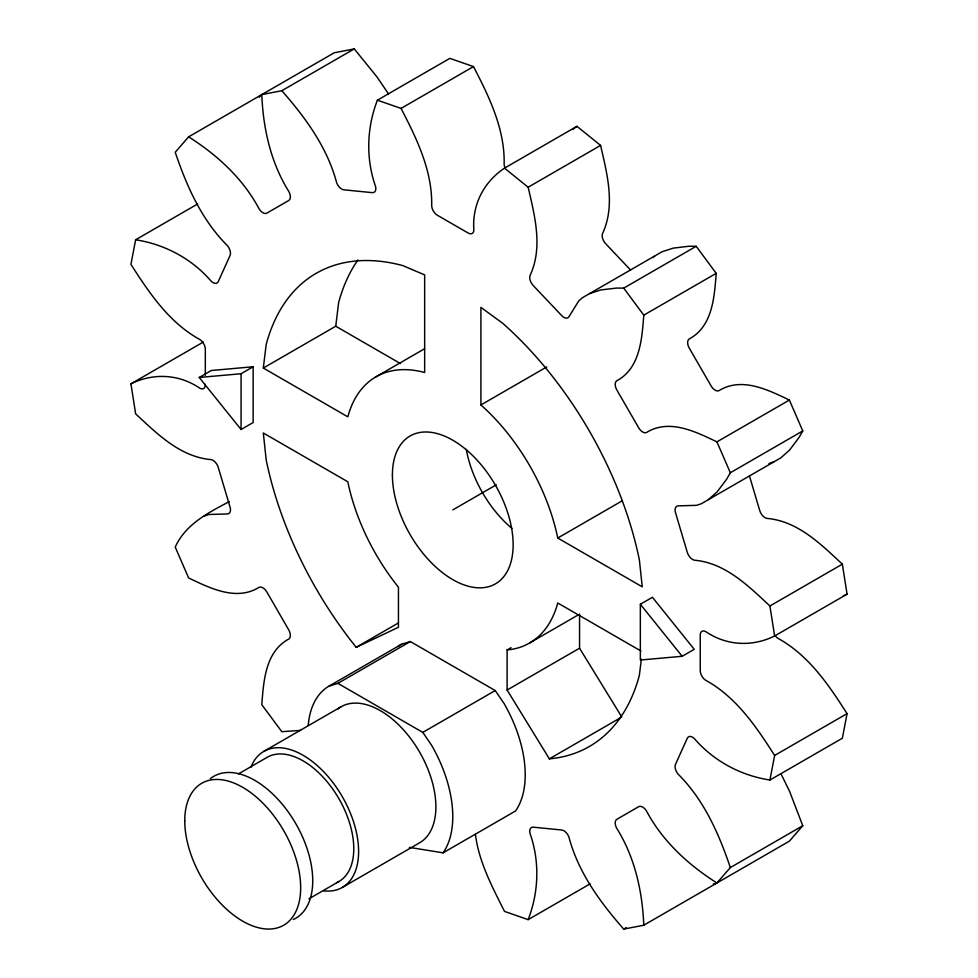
<?xml version="1.0" encoding="UTF-8"?>
<svg xmlns="http://www.w3.org/2000/svg" width="978" height="978" viewBox="0 0 978 978"><rect width="100%" height="100%" fill="white"/><g stroke="black" fill="none" stroke-linecap="round" stroke-linejoin="round"><path stroke-width="1.47" d="M589.563 293.608L600.749 289.953L616.397 288.082L623.732 288.119L643.781 315.161C641.91 338.804 640.284 368.303 616.531 380.931A8.044 4.645 60 0 0 617.191 390.577L638.328 427.19A8.044 4.645 60 0 0 646.348 432.594C669.172 418.339 695.529 431.677 716.935 441.873L730.334 472.753L726.691 479.122L717.253 491.738L708.488 499.599M205.319 375.295L205.319 349.782A8.044 4.645 60 0 0 200.123 339.696C169.365 322.874 149.316 293.156 130.942 264.366L135.636 239.781C164.83 244.304 191.994 258.803 211.285 281.334A8.044 4.645 60 0 0 218.436 281.212L229.879 255.918A8.044 4.645 60 0 0 227.422 245.661C201.627 220.001 186.712 186.211 175.233 152.262L188.62 136.847C217.361 155.037 243.143 178.705 259.219 209.084A8.044 4.645 60 0 0 267.226 212.935L288.363 200.722A8.044 4.645 60 0 0 289.036 191.859C270.772 162.751 263.168 128.595 261.786 94.609L281.823 90.722C305.478 117.641 327.288 147.446 336.615 182.617A8.044 4.645 60 0 0 344.268 189.866L371.884 192.605A8.044 4.645 60 0 0 375.576 186.48C365.711 158.509 366.726 127.739 377.41 100.184L401.053 108.411C416.799 138.729 432.508 170.942 431.689 205.991A8.044 4.645 60 0 0 437.838 215.527L467.728 232.788A8.044 4.645 60 0 0 473.865 230.343C471.922 205.025 483.56 182.177 504.514 168.143L528.157 187.226C534.709 215.906 543.218 247.458 529.99 275.625A8.044 4.645 60 0 0 533.67 286.016L561.286 315.173A8.044 4.645 60 0 0 568.951 316.762L578.609 301.114L582.375 297.752L661.996 251.786L673.194 248.131L688.842 246.26L696.177 246.297L716.214 273.339C714.343 296.982 712.717 326.481 688.964 339.109A8.044 4.645 60 0 0 689.637 348.755L710.774 385.369A8.044 4.645 60 0 0 718.781 390.772C741.605 376.506 767.962 389.855 789.38 400.051L802.767 430.931L799.136 437.3L789.698 449.917L780.933 457.777L701.312 503.756L696.519 505.333L678.133 505.87A8.044 4.645 60 0 0 675.688 513.303L687.131 551.8A8.044 4.645 60 0 0 694.27 560.186C725.285 562.815 748.353 585.956 769.918 605.981L774.625 635.993C751.996 647.13 726.397 645.773 705.444 631.433A8.044 4.645 60 0 0 700.248 635.517L700.248 670.04A8.044 4.645 60 0 0 705.444 680.138C736.202 696.947 756.238 726.666 774.625 755.456L769.918 780.041C740.725 775.517 713.573 761.018 694.27 738.488A8.044 4.645 60 0 0 687.131 738.61L675.688 763.904A8.044 4.645 60 0 0 678.133 774.16C703.94 799.821 718.842 833.611 730.334 867.559L716.935 882.975C688.194 864.784 662.424 841.117 646.348 810.738A8.044 4.645 60 0 0 638.328 806.887L617.191 819.099A8.044 4.645 60 0 0 616.531 827.963C634.795 857.07 642.399 891.227 643.781 925.212L623.732 929.1C600.076 902.181 578.267 872.376 568.951 837.205A8.044 4.645 60 0 0 561.286 829.955L533.67 827.217A8.044 4.645 60 0 0 529.99 833.342C539.856 861.312 538.829 892.083 528.157 919.638L504.514 911.41C492.264 886.985 478.829 861.862 475.43 834.405M263.314 368.046L266.187 344.452A273.18 157.727 60 0 1 402.789 265.588L424.66 274.891L424.66 372.484A153.668 88.717 60 0 0 347.826 416.836L263.314 368.046L335.747 326.224L338.632 302.63A273.18 157.727 60 0 1 357.924 259.977M641.348 659.148L639.367 675.37A273.18 157.727 60 0 1 549.367 758.842L507.105 690.028L507.105 649.942A153.668 88.717 60 0 0 557.741 602.986L640.932 651.006M775.102 635.566A8.044 4.645 60 0 0 777.877 638.304C808.635 655.126 828.684 684.845 847.058 713.634L842.364 738.219L769.918 780.041M259.146 97.238L261.065 95.025L188.62 136.847M780.933 773.659L789.698 791.642L802.767 825.738L789.38 841.153L716.935 882.975M652.937 257.605L654.82 255.93M572.643 129.524L576.947 126.321L600.59 145.404C607.142 174.084 615.663 205.637 602.424 233.803A8.044 4.645 60 0 0 606.115 244.182L630.663 270.111M261.786 94.609L334.219 52.788L354.268 48.9L377.251 77.262L388.437 93.851M281.823 90.722L354.268 48.9M135.636 239.781L197.544 204.035M377.41 100.184L449.843 58.362L473.486 66.59C489.232 96.908 504.954 129.12 504.135 164.17A8.044 4.645 60 0 0 505.125 167.947M401.053 108.411L473.486 66.59M204.255 516.066L209.035 514.489L227.422 513.951A8.044 4.645 60 0 0 229.879 506.518L218.436 468.022A8.044 4.645 60 0 0 211.285 459.636C180.27 457.007 157.201 433.865 135.636 413.841L130.942 383.828L203.375 342.007M504.514 168.143L576.947 126.321M528.157 187.226L600.59 145.404M199.243 377.471L211.321 370.503L253.143 366.762L253.143 422.533L241.065 429.501L199.243 377.471L241.065 373.743L253.143 366.762M375.943 376.836L424.684 348.694M229.268 501.628C208.265 512.716 185.514 524.245 175.233 547.069L188.62 577.949C210.038 588.145 236.395 601.494 259.219 587.228A8.044 4.645 60 0 1 267.226 592.631L288.363 629.245A8.044 4.645 60 0 1 289.036 638.891C265.282 651.519 263.657 681.018 261.786 704.661L281.823 731.703L300.539 730.383M623.732 288.119L696.177 246.297M480.907 404.953L480.907 307.373L502.778 323.327A273.18 157.727 60 0 1 639.367 559.905L642.253 586.824L557.741 538.034A153.668 88.717 60 0 0 480.907 404.953L546.751 366.933M643.781 315.161L716.214 273.339M452.777 509.917L496.249 484.819M356.2 647.314L398.449 627.289L398.449 587.203A153.668 88.717 60 0 1 347.826 481.787L263.314 432.997L266.187 459.917A273.18 157.727 60 0 0 356.2 647.314L398.339 622.986M716.935 441.873L789.38 400.051M557.741 538.034L622.277 500.773M308.217 725.358A102.445 59.145 60 0 1 329.121 686.067L401.555 644.245L410.332 641.544L495.235 690.554L504 703.39A102.445 59.145 60 0 1 515.516 811.006L443.071 852.828L409.366 847.388M329.121 686.067L337.887 683.365L410.332 641.544M730.334 472.753L802.767 430.931M263.803 751.385L341.065 706.776M238.498 773.879L267.214 757.29A71.712 41.406 60 0 1 340.075 800.737A71.712 41.406 60 0 1 336.518 882.718M507.105 649.942L511.066 647.656M529.611 642.986L578.34 614.856M640.345 604.257L652.424 597.289L694.246 649.319L682.167 656.287L640.345 660.028L640.345 604.257L682.167 656.287M337.887 683.365L422.789 732.388L495.235 690.554M507.105 690.028L579.551 648.206L579.551 614.05M769.918 605.981L842.364 564.159C820.799 544.135 797.73 520.993 766.715 518.364A8.044 4.645 60 0 1 759.564 509.978L749.392 475.76M549.367 758.842L620.492 717.779M308.914 898.831L338.926 881.508M774.625 635.993L847.058 594.172L842.364 564.159M342.349 887.413L419.611 842.804A78.546 45.343 60 0 0 417.643 748.806A78.546 45.343 60 0 0 337.422 709.319M774.625 755.456L847.058 713.634M528.157 919.638L590.052 883.892M623.732 929.1L626.372 927.584M730.334 867.559L802.767 825.738M643.781 925.212L716.214 883.391L713.353 883.941M130.942 383.828C153.57 372.704 179.17 374.048 200.123 388.388A8.044 4.645 60 0 0 205.319 384.305M843.366 595.773L847.058 594.172M768.965 463.511L773.745 461.934M335.747 326.224L400.454 363.584M422.789 732.388L431.567 745.212A102.445 59.145 60 0 1 443.071 852.828M579.551 648.206L621.8 717.021M241.065 373.743L241.065 429.501M511.946 528.413A85.367 49.291 60 0 1 466.335 449.428M398.046 646.568A102.445 59.145 60 0 1 401.555 644.245M210.392 778.635A81.956 47.323 60 0 1 295.16 822.584A81.956 47.323 60 0 1 293.314 919.503M250.881 767.351A78.546 45.343 60 0 1 341.762 795.737A78.546 45.343 60 0 1 323.571 890.836M392.41 475.063A85.367 49.291 60 0 0 482.961 587.705A85.367 49.291 60 0 0 482.961 466.971A85.367 49.291 60 0 0 392.41 475.063M184.756 820.799A81.956 47.323 60 0 0 271.688 928.929A81.956 47.323 60 0 0 271.688 813.024A81.956 47.323 60 0 0 184.756 820.799"/></g></svg>
